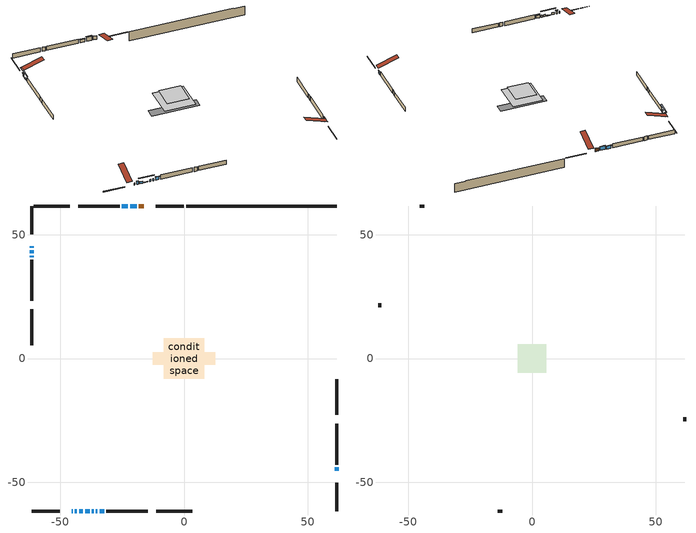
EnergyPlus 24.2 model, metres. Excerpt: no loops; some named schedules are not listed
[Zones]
conditioned space
 floor adiabatic (AdiabaticFloorConstruction): -8.24,-8.24 -8.24,8.24 8.24,8.24 8.24,-8.24 z2.61
 floor foundation (Slab1 construction): -12.71,-2.49 -12.71,2.49 12.71,2.49 12.71,-2.49 z-2.88
 wall outside (RimJoist1 construction): -0.1,61.63 -11.51,61.63 / -61.63,-61.63 -50.23,-61.63 / -61.63,61.63 -61.63,50.23 / 61.63,-61.63 61.63,-50.23 z2.61:2.91
 wall outside (AdiabaticWallConstruction 1): -16.36,61.63 -18.2,61.63 z2.61:4.64
 wall outside (AdiabaticWallConstruction): -45.38,-61.63 -44.99,-61.63 / -42.37,-61.63 -40.84,-61.63 / -37.19,-61.63 -36.5,-61.63 / -35.57,-61.63 -35.01,-61.63 z2.61:3.83; -44.06,-61.63 -43.3,-61.63 z2.61:4.44; -61.63,45.38 -61.63,44.67 z2.61:4.29; -39.92,-61.63 -38.12,-61.63 / -61.63,43.74 -61.63,42.54 z2.61:2.95; 61.63,-45.38 61.63,-43.91 z2.61:4.13; -61.63,41.62 -61.63,40.93 z2.61:3.58; -19.13,61.63 -21.82,61.63 z2.61:4.97; -22.75,61.63 -25.14,61.63 z2.61:4.34; -34.09,-61.63 -32.28,-61.63 z2.61:4.42
 wall outside (Wall1 construction): -26.06,61.63 -42.72,61.63 / -31.35,-61.63 -14.7,-61.63 / -61.63,40 -61.63,23.35 / 61.63,-42.98 61.63,-26.33 z2.61:5.05
 wall outside (Wall3 construction): -46.24,61.63 -60.71,61.63 / -11.18,-61.63 3.29,-61.63 / -61.63,19.83 -61.63,5.36 / 61.63,-22.8 61.63,-8.34 z2.61:5.05
 wall foundation (FoundationWall1 construction): 0.83,61.63,-2.88 0.83,61.63,2.61 55.55,61.63,2.61 55.55,61.63,2.45 61.63,61.63,2.45 61.63,61.63,-2.88
 window (WindowConstruction 8): -45.38,-61.63 -44.99,-61.63 z2.61:3.83
 window (WindowConstruction 5): -44.06,-61.63 -43.3,-61.63 z2.61:4.44
 window (WindowConstruction 6): -61.63,45.38 -61.63,44.67 z2.61:4.29
 window (WindowConstruction 7): -42.37,-61.63 -40.84,-61.63 z2.61:3.83
 window (WindowConstruction 11): -39.92,-61.63 -38.12,-61.63 z2.61:2.95
 window (WindowConstruction 12): -61.63,43.74 -61.63,42.55 z2.61:2.95
 window (WindowConstruction 9): -37.19,-61.63 -36.5,-61.63 z2.61:3.83
 window (WindowConstruction 10): -35.57,-61.63 -35.01,-61.63 z2.61:3.83
 window (WindowConstruction): 61.63,-45.38 61.63,-43.91 z2.61:4.13
 window (WindowConstruction 1): -61.63,41.62 -61.63,40.93 z2.61:3.58
 window (WindowConstruction 2): -19.13,61.63 -21.82,61.63 z2.61:4.97
 window (WindowConstruction 3): -22.75,61.63 -25.14,61.63 z2.61:4.34
 window (WindowConstruction 4): -34.09,-61.63 -32.28,-61.63 z2.61:4.41
 door (Door): -16.36,61.63 -18.2,61.63 z2.61:4.64
 ceiling adiabatic (AdiabaticFloorConstruction): 8.24,-8.24 8.24,8.24 -8.24,8.24 -8.24,-8.24 z2.61
attic - vented
 floor to conditioned space (Floor1 construction Reversed): -5.83,-5.83 -5.83,5.83 5.83,5.83 5.83,-5.83 z5.05
 wall outside (Wall2 construction): -43.65,61.63 -45.31,61.63 / -13.77,-61.63 -12.1,-61.63 / -61.63,22.42 -61.63,20.75 / 61.63,-25.4 61.63,-23.73 z2.61:5.05
 roof outside (Roof1 construction): -15.43,61.63,5.05 -15.43,50.28,8.83 -12.43,50.28,8.83 -12.43,61.63,5.05; -46.31,-61.63,5.05 -46.31,-50.28,8.83 -49.3,-50.28,8.83 -49.3,-61.63,5.05; -61.63,46.31,5.05 -50.28,46.31,8.83 -50.28,49.3,8.83 -61.63,49.3,5.05; 61.63,-46.31,5.05 50.28,-46.31,8.83 50.28,-49.3,8.83 61.63,-49.3,5.05
shading: -43.1,-61.63 -44.26,-61.63 -44.26,-62.05 -43.1,-62.05 z4.64; -61.63,44.47 -61.63,45.58 -62.05,45.58 -62.05,44.47 z4.49; -34.87,-61.63 -43.16,-61.63 -43.16,-62.05 -34.87,-62.05 z6.19; -61.63,39.3 -61.63,46.99 -62.05,46.99 -62.05,39.3 z6.19; 61.63,-43.71 61.63,-45.58 62.05,-45.58 62.05,-43.71 z4.34; -61.63,40.73 -61.63,41.82 -62.05,41.82 -62.05,40.73 z3.78; -22.02,61.63 -18.93,61.63 -18.93,62.05 -22.02,62.05 z5.17; -25.34,61.63 -22.55,61.63 -22.55,62.05 -25.34,62.05 z4.54; -32.08,-61.63 -34.29,-61.63 -34.29,-62.05 -32.08,-62.05 z4.62
[Building]
Building 1: Terrain=Suburbs
[Site:Location]
Victoria Intl AP_BC: Latitude {deg}=48.65; Longitude {deg}=-123.43; Time Zone {hr}=-8; Elevation {m}=20; Keep Site Location Information=Yes
[Site:GroundTemperature:Shallow]
8.05499, 7.06759, 6.98852, 7.45709, 9.33813, 11.2104, 12.8336, 13.8618, 13.9492, 13.1129, 11.5311, 9.71625
[Site:WaterMainsTemperature]
Calculation Method=Schedule; Temperature Schedule=mains temperature schedule
[Material] Roughness=Rough; Thermal Absorptance=0.9
Name | Thickness {m} | Conductivity {W/m-K} | Density {kg/m3} | Specific Heat {J/kg-K} | Solar Absorptance | Visible Absorptance
asphalt or fiberglass shingles | 0.00635 | 0.162714 | 1121.4 | 1465.45 | 0.4 | 0.4
ceiling loosefill ins | 0.254 | 0.0480833 | 16.02 | 1046.75 | 0.7 | 0.7
ceiling stud and cavity | 0.1397 | 0.130704 | 65.682 | 1177.47 | 0.7 | 0.7
concrete 4.0 in. | 0.1016 | 1.803125 | 2242.8 | 837.4 | 0.7 | 0.7
concrete 8.0 in. | 0.2032 | 1.803125 | 2242.8 | 837.4 | 0.7 | 0.7
door material | 0.04445 | 0.053851 | 512.64 | 1214.23 | 0.7 | 0.7
exterior vertical ins | 0.0427865 | 0.029427 | 32.04 | 1214.23 | 0.7 | 0.7
floor covering | 0.0127 | 0.0433444 | 54.468 | 1339.84 | 0.6 | 0.6
floor rigid ins; wall rigid ins 1 | 0.512978 | 0.029427 | 32.04 | 1214.23 | 0.7 | 0.7
floor stud and cavity | 0.1397 | 1.75129 | 37.0049 | 1207.88 | 0.7 | 0.7
furniture material conditioned space 1 | 0.1524 | 0.115458 | 640.8 | 1214.23 | 0.6 | 0.6
gypsum board | 0.0127 | 0.160291 | 801 | 837.4 | 0.6 | 0.6
gypsum board 1 | 0.0127 | 0.160291 | 801 | 837.4 | 0.7 | 0.7
osb sheathing 0.5 in. | 0.0127 | 0.115458 | 512.64 | 1214.23 | 0.7 | 0.7
osb sheathing 0.75 in. | 0.01905 | 0.115458 | 512.64 | 1214.23 | 0.7 | 0.7
osb sheathing 2.0 in. | 0.0508 | 0.115458 | 512.64 | 1214.23 | 0.7 | 0.7
rim joist rigid ins | 0.103632 | 0.029427 | 32.04 | 1214.23 | 0.7 | 0.7
rim joist stud and cavity | 0.0508 | 0.0648927 | 125.044 | 1163.47 | 0.6 | 0.6
wall rigid ins | 0.051816 | 0.029427 | 32.04 | 1214.23 | 0.7 | 0.7
wall stud and cavity | 0.1397 | 0.202397 | 139.0536 | 1170.24 | 0.7 | 0.7
wall stud and cavity 1 | 0.0889 | 6.9971 | 50.32683 | 1063.81 | 0.6 | 0.6
wall stud and cavity 2 | 0.1397 | 0.209472 | 139.0536 | 1170.24 | 0.7 | 0.7
wall stud and cavity 3 | 0.0889 | 0.380278 | 52.3479 | 1209.89 | 0.7 | 0.7
wall stud and cavity 4 | 0.0889 | 0.391764 | 83.0341 | 1211.67 | 0.7 | 0.7
wood siding | 0.0254 | 0.102417 | 544.68 | 1172.36 | 0.4 | 0.4
wood siding 1 | 0.00254 | 0.102417 | 544.68 | 1172.36 | 0.4 | 0.4
wood siding 2; wood siding 3; wood siding 4 | 0.0254 | 0.102417 | 544.68 | 1172.36 | 0.7 | 0.7
[WindowMaterial:SimpleGlazingSystem]
Name | U-Factor {W/m2-K} | Solar Heat Gain Coefficient
WindowMaterial | 2.00888 | 0.64
WindowMaterial 1 | 2.19795 | 0.58
WindowMaterial 10 | 2.76632 | 0.56
WindowMaterial 11 | 3.26144 | 0.43
WindowMaterial 2 | 1.91292 | 0.67
WindowMaterial 3 | 1.94983 | 0.66
WindowMaterial 4 | 1.9697 | 0.65
WindowMaterial 5 | 2.10313 | 0.61
WindowMaterial 6 | 2.126411 | 0.6
WindowMaterial 7 | 2.03386 | 0.63
WindowMaterial 8 | 2.46652 | 0.3
WindowMaterial 9 | 2.77484 | 0.6
[Construction]
AdiabaticFloorConstruction: floor stud and cavity, floor rigid ins, osb sheathing 0.75 in., floor covering
AdiabaticWallConstruction: wood siding 3, wall rigid ins 1, wall stud and cavity 3, gypsum board
AdiabaticWallConstruction 1: wood siding 4, wall rigid ins 1, wall stud and cavity 3, gypsum board
Door: door material
Floor1 construction Reversed: gypsum board, ceiling stud and cavity, ceiling loosefill ins
FoundationWall1 construction: concrete 8.0 in., gypsum board 1
furniture construction conditioned space 1: furniture material conditioned space 1
PartitionWallConstruction: gypsum board, wall stud and cavity 4, gypsum board
RimJoist1 construction: wood siding 2, rim joist rigid ins, osb sheathing 2.0 in., rim joist stud and cavity
Roof1 construction: asphalt or fiberglass shingles
Slab1 construction: concrete 4.0 in.
Wall1 construction: wood siding, wall rigid ins, osb sheathing 0.5 in., wall stud and cavity, gypsum board
Wall2 construction: wood siding 1, wall stud and cavity 1
Wall3 construction: wood siding, wall rigid ins, osb sheathing 0.5 in., wall stud and cavity 2, gypsum board
WindowConstruction: WindowMaterial
WindowConstruction 1: WindowMaterial 1
WindowConstruction 10: WindowMaterial 10
WindowConstruction 11; WindowConstruction 12: WindowMaterial 11
WindowConstruction 2: WindowMaterial 2
WindowConstruction 3: WindowMaterial 3
WindowConstruction 4: WindowMaterial 4
WindowConstruction 5: WindowMaterial 5
WindowConstruction 6: WindowMaterial 6
WindowConstruction 7: WindowMaterial 7
WindowConstruction 8: WindowMaterial 8
WindowConstruction 9: WindowMaterial 9
[Zone] Multiplier=1; Part of Total Floor Area=Yes
Name | Volume {m3}
attic - vented | 83.5168
conditioned space | 1137.6
[Space]
Name | Zone | Volume {m3}
attic - vented 1 | attic - vented | 83.5168
conditioned space 1 | conditioned space | 1137.6
[ZoneInfiltration:EffectiveLeakageArea]
infil attic - vented 1: Zone or Space=attic - vented 1; Schedule=Always On Discrete; Effective Air Leakage Area {cm2}=6040.89; Stack Coefficient=0.000432773; Wind Coefficient=1.40556e-05
[ZoneMixing]
whole house fan mix: Zone or Space=attic - vented; Schedule=Always On Continuous; Design Flow Rate Calculation Method=Flow/Zone; Design Flow Rate {m3/s}=0; Source Zone or Space=conditioned space
[SurfaceProperty:ExposedFoundationPerimeter]
Slab1: Exposed Perimeter Calculation Method=TotalExposedPerimeter; Total Exposed Perimeter {m}=60.809
[InternalMass] Zone or ZoneList=conditioned space; Space or SpaceList=conditioned space 1
Name | Construction | Surface Area {m2}
furniture mass conditioned space 1 | furniture construction conditioned space 1 | 159.36
partition wall mass | PartitionWallConstruction | 398.401
[Lights]
interior lighting: Zone or ZoneList or Space or SpaceList=conditioned space 1; Schedule=interior lighting schedule; Design Level Calculation Method=LightingLevel; Lighting Level {W}=343.2; Return Air Fraction=0; Fraction Radiant=0.6; Fraction Visible=0.2; Fraction Replaceable=1
[People]
occupants: Zone or ZoneList or Space or SpaceList=conditioned space 1; Number of People Schedule=occupants schedule; Number of People Calculation Method=People; Number of People=3; Fraction Radiant=0.314171; Sensible Heat Fraction=0.56303; Activity Level Schedule=occupants activity schedule; Carbon Dioxide Generation Rate {m3/s-W}=0; Enable ASHRAE 55 Comfort Warnings=No; Mean Radiant Temperature Calculation Type=EnclosureAveraged
[ElectricEquipment] Zone or ZoneList or Space or SpaceList=conditioned space 1; Design Level Calculation Method=EquipmentLevel
Name | Schedule | Design Level {W} | Fraction Latent | Fraction Radiant | Fraction Lost
clothes dryer | clothes dryer schedule | 140.772 | 0.015 | 0.081 | 0.85
clothes washer | clothes washer schedule | 32.1985 | 0.03 | 0.162 | 0.7
cooking range | cooking range schedule | 215.147 | 0.08 | 0.432 | 0.2
dishwasher | dishwasher schedule | 66.8632 | 0.3 | 0.18 | 0.4
fridge | fridge schedule | 72.9452 | 0 | 0.6 | 0
mech vent bath fan 0 | mech vent bath fan 0 schedule | 50.2 | 0 | 0 | 1
mech vent bath fan 1 | mech vent bath fan 1 schedule | 50.2 | 0 | 0 | 1
mech vent bath fan 2 | mech vent bath fan 2 schedule | 50.2 | 0 | 0 | 1
mech vent house fan | mech vent house fan schedule | 0 | 0 | 0 | 1
mech vent house fan cfis | mech vent house fan cfis schedule | 0 | 0 | 0 | 0
mech vent range fan 0 | mech vent range fan 0 schedule | 57 | 0 | 0 | 1
mech vent range fan 1 | mech vent range fan 1 schedule | 57 | 0 | 0 | 1
misc plug loads | misc plug loads schedule | 494.7 | 0.045 | 0.513 | 0.1
whole house fan | Always On Discrete | 0 | 0 | 0 | 1
[OtherEquipment] Zone or ZoneList or Space or SpaceList=conditioned space 1; Design Level Calculation Method=EquipmentLevel
Name | Fuel Type | Schedule | Design Level {W} | Fraction Latent | Fraction Radiant | Fraction Lost
clothes dryer 1 | Electricity | clothes dryer schedule | 0 | 0.015 | 0.081 | 0.85
cooking range 1 | Electricity | cooking range schedule | 0 | 0.08 | 0.432 | 0.2
general water use latent | None | general water use schedule | 62.594 | 1 | 0 | 0
general water use sensible | None | general water use schedule | -61.6891 | 0 | 0.6 | 0
mech vent house fan latent load | None | Always On Discrete | 0 | 1 | 0 | 0
mech vent house fan sensible load | None | Always On Discrete | 0 | 0 | 0 | 0
water heater energy adjustment1 | NaturalGas | Always On Discrete | 0.01 | 0 | 0 | 1
[ZoneInfiltration:DesignFlowRate] Zone or ZoneList or Space or SpaceList=conditioned space 1; Schedule=Always On Discrete; Design Flow Rate Calculation Method=Flow/Zone; Design Flow Rate {m3/s}=0
infil flow; natural vent flow; whole house fan flow
[Foundation:Kiva]
Foundation Kiva 1: Initial Indoor Air Temperature {C}=18; Wall Height Above Grade {m}=2.61; Wall Depth Below Slab {m}=0.2032; Custom Block Material Name 1=exterior vertical ins; Custom Block Depth 1 {m}=5.49; Custom Block X Position 1 {m}=0.2159; Custom Block Z Position 1 {m}=0
[Foundation:Kiva:Settings]
Soil Conductivity {W/m-K}=0.849921; Soil Density {kg/m3}=1842.3; Soil Specific Heat {J/kg-K}=418.7; Ground Solar Absorptivity=0.9; Ground Thermal Absorptivity=0.9; Ground Surface Roughness {m}=0.03; Far-Field Width {m}=40; Deep-Ground Boundary Condition=ZeroFlux; Deep-Ground Depth {m}=40; Minimum Cell Dimension {m}=0.2; Maximum Cell Growth Coefficient=3; Simulation Timestep=Timestep
[Exterior:Lights]
exterior lighting: Schedule=exterior lighting schedule; Design Level {W}=75.6
[Schedule:Constant]
Name | Hourly Value
Always On Continuous; mech vent house fan schedule; mech vent house fan cfis schedule; Always On Discrete | 1
occupants activity schedule | 117.228
fridge schedule | 0
[Schedule:Week:Daily]
interior lighting schedule Week Rule - Jan1-Jan27: interior lighting schedule day, interior lighting schedule day, interior lighting schedule day, interior lighting schedule day, interior lighting schedule day, interior lighting schedule day, interior lighting schedule day, interior lighting schedule default day, interior lighting schedule default day, interior lighting schedule default day, interior lighting schedule default day, interior lighting schedule default day
interior lighting schedule Week Rule - Jan28-Feb3: interior lighting schedule day, interior lighting schedule day, interior lighting schedule day, interior lighting schedule day, interior lighting schedule day 1, interior lighting schedule day 1, interior lighting schedule day 1, interior lighting schedule default day, interior lighting schedule default day, interior lighting schedule default day, interior lighting schedule default day, interior lighting schedule default day
interior lighting schedule Week Rule - Feb4-Feb24: interior lighting schedule day 1, interior lighting schedule day 1, interior lighting schedule day 1, interior lighting schedule day 1, interior lighting schedule day 1, interior lighting schedule day 1, interior lighting schedule day 1, interior lighting schedule default day, interior lighting schedule default day, interior lighting schedule default day, interior lighting schedule default day, interior lighting schedule default day
interior lighting schedule Week Rule - Feb25-Mar3: interior lighting schedule day 1, interior lighting schedule day 1, interior lighting schedule day 1, interior lighting schedule day 1, interior lighting schedule day 2, interior lighting schedule day 2, interior lighting schedule day 2, interior lighting schedule default day, interior lighting schedule default day, interior lighting schedule default day, interior lighting schedule default day, interior lighting schedule default day
interior lighting schedule Week Rule - Mar4-Mar31: interior lighting schedule day 2, interior lighting schedule day 2, interior lighting schedule day 2, interior lighting schedule day 2, interior lighting schedule day 2, interior lighting schedule day 2, interior lighting schedule day 2, interior lighting schedule default day, interior lighting schedule default day, interior lighting schedule default day, interior lighting schedule default day, interior lighting schedule default day
interior lighting schedule Week Rule - Apr1-Apr28: interior lighting schedule day 3, interior lighting schedule day 3, interior lighting schedule day 3, interior lighting schedule day 3, interior lighting schedule day 3, interior lighting schedule day 3, interior lighting schedule day 3, interior lighting schedule default day, interior lighting schedule default day, interior lighting schedule default day, interior lighting schedule default day, interior lighting schedule default day
interior lighting schedule Week Rule - Apr29-May5: interior lighting schedule day 3, interior lighting schedule day 3, interior lighting schedule day 4, interior lighting schedule day 4, interior lighting schedule day 4, interior lighting schedule day 4, interior lighting schedule day 4, interior lighting schedule default day, interior lighting schedule default day, interior lighting schedule default day, interior lighting schedule default day, interior lighting schedule default day
interior lighting schedule Week Rule - May6-May26: interior lighting schedule day 4, interior lighting schedule day 4, interior lighting schedule day 4, interior lighting schedule day 4, interior lighting schedule day 4, interior lighting schedule day 4, interior lighting schedule day 4, interior lighting schedule default day, interior lighting schedule default day, interior lighting schedule default day, interior lighting schedule default day, interior lighting schedule default day
interior lighting schedule Week Rule - May27-Jun2: interior lighting schedule day 4, interior lighting schedule day 4, interior lighting schedule day 4, interior lighting schedule day 4, interior lighting schedule day 4, interior lighting schedule day 5, interior lighting schedule day 5, interior lighting schedule default day, interior lighting schedule default day, interior lighting schedule default day, interior lighting schedule default day, interior lighting schedule default day
interior lighting schedule Week Rule - Jun3-Jun30: interior lighting schedule day 5, interior lighting schedule day 5, interior lighting schedule day 5, interior lighting schedule day 5, interior lighting schedule day 5, interior lighting schedule day 5, interior lighting schedule day 5, interior lighting schedule default day, interior lighting schedule default day, interior lighting schedule default day, interior lighting schedule default day, interior lighting schedule default day
interior lighting schedule Week Rule - Jul1-Jul28: interior lighting schedule day 6, interior lighting schedule day 6, interior lighting schedule day 6, interior lighting schedule day 6, interior lighting schedule day 6, interior lighting schedule day 6, interior lighting schedule day 6, interior lighting schedule default day, interior lighting schedule default day, interior lighting schedule default day, interior lighting schedule default day, interior lighting schedule default day
interior lighting schedule Week Rule - Jul29-Aug4: interior lighting schedule day 6, interior lighting schedule day 6, interior lighting schedule day 6, interior lighting schedule day 7, interior lighting schedule day 7, interior lighting schedule day 7, interior lighting schedule day 7, interior lighting schedule default day, interior lighting schedule default day, interior lighting schedule default day, interior lighting schedule default day, interior lighting schedule default day
interior lighting schedule Week Rule - Aug5-Aug25: interior lighting schedule day 7, interior lighting schedule day 7, interior lighting schedule day 7, interior lighting schedule day 7, interior lighting schedule day 7, interior lighting schedule day 7, interior lighting schedule day 7, interior lighting schedule default day, interior lighting schedule default day, interior lighting schedule default day, interior lighting schedule default day, interior lighting schedule default day
interior lighting schedule Week Rule - Aug26-Sep1: interior lighting schedule day 7, interior lighting schedule day 7, interior lighting schedule day 7, interior lighting schedule day 7, interior lighting schedule day 7, interior lighting schedule day 7, interior lighting schedule day 8, interior lighting schedule default day, interior lighting schedule default day, interior lighting schedule default day, interior lighting schedule default day, interior lighting schedule default day
interior lighting schedule Week Rule - Sep2-Sep29: interior lighting schedule day 8, interior lighting schedule day 8, interior lighting schedule day 8, interior lighting schedule day 8, interior lighting schedule day 8, interior lighting schedule day 8, interior lighting schedule day 8, interior lighting schedule default day, interior lighting schedule default day, interior lighting schedule default day, interior lighting schedule default day, interior lighting schedule default day
interior lighting schedule Week Rule - Sep30-Oct6: interior lighting schedule day 8, interior lighting schedule day 9, interior lighting schedule day 9, interior lighting schedule day 9, interior lighting schedule day 9, interior lighting schedule day 9, interior lighting schedule day 9, interior lighting schedule default day, interior lighting schedule default day, interior lighting schedule default day, interior lighting schedule default day, interior lighting schedule default day
interior lighting schedule Week Rule - Oct7-Oct27: interior lighting schedule day 9, interior lighting schedule day 9, interior lighting schedule day 9, interior lighting schedule day 9, interior lighting schedule day 9, interior lighting schedule day 9, interior lighting schedule day 9, interior lighting schedule default day, interior lighting schedule default day, interior lighting schedule default day, interior lighting schedule default day, interior lighting schedule default day
interior lighting schedule Week Rule - Oct28-Nov3: interior lighting schedule day 9, interior lighting schedule day 9, interior lighting schedule day 9, interior lighting schedule day 9, interior lighting schedule day 10, interior lighting schedule day 10, interior lighting schedule day 10, interior lighting schedule default day, interior lighting schedule default day, interior lighting schedule default day, interior lighting schedule default day, interior lighting schedule default day
interior lighting schedule Week Rule - Nov4-Nov24: interior lighting schedule day 10, interior lighting schedule day 10, interior lighting schedule day 10, interior lighting schedule day 10, interior lighting schedule day 10, interior lighting schedule day 10, interior lighting schedule day 10, interior lighting schedule default day, interior lighting schedule default day, interior lighting schedule default day, interior lighting schedule default day, interior lighting schedule default day
interior lighting schedule Week Rule - Nov25-Dec1: interior lighting schedule day 10, interior lighting schedule day 10, interior lighting schedule day 10, interior lighting schedule day 10, interior lighting schedule day 10, interior lighting schedule day 10, interior lighting schedule day 11, interior lighting schedule default day, interior lighting schedule default day, interior lighting schedule default day, interior lighting schedule default day, interior lighting schedule default day
interior lighting schedule Week Rule - Dec2-Dec31: interior lighting schedule day 11, interior lighting schedule day 11, interior lighting schedule day 11, interior lighting schedule day 11, interior lighting schedule day 11, interior lighting schedule day 11, interior lighting schedule day 11, interior lighting schedule default day, interior lighting schedule default day, interior lighting schedule default day, interior lighting schedule default day, interior lighting schedule default day
occupants schedule Week Rule - Jan1-Dec31: occupants schedule day, occupants schedule day, occupants schedule day, occupants schedule day, occupants schedule day, occupants schedule day, occupants schedule day, occupants schedule default day, occupants schedule default day, occupants schedule default day, occupants schedule default day, occupants schedule default day
clothes dryer schedule Week Rule - Jan1-Dec31: clothes dryer schedule day, clothes dryer schedule day, clothes dryer schedule day, clothes dryer schedule day, clothes dryer schedule day, clothes dryer schedule day, clothes dryer schedule day, clothes dryer schedule default day, clothes dryer schedule default day, clothes dryer schedule default day, clothes dryer schedule default day, clothes dryer schedule default day
clothes washer schedule Week Rule - Jan1-Dec31: clothes washer schedule day, clothes washer schedule day, clothes washer schedule day, clothes washer schedule day, clothes washer schedule day, clothes washer schedule day, clothes washer schedule day, clothes washer schedule default day, clothes washer schedule default day, clothes washer schedule default day, clothes washer schedule default day, clothes washer schedule default day
cooking range schedule Week Rule - Jan1-Dec31: cooking range schedule day, cooking range schedule day, cooking range schedule day, cooking range schedule day, cooking range schedule day, cooking range schedule day, cooking range schedule day, cooking range schedule default day, cooking range schedule default day, cooking range schedule default day, cooking range schedule default day, cooking range schedule default day
dishwasher schedule Week Rule - Jan1-Dec31: dishwasher schedule day, dishwasher schedule day, dishwasher schedule day, dishwasher schedule day, dishwasher schedule day, dishwasher schedule day, dishwasher schedule day, dishwasher schedule default day, dishwasher schedule default day, dishwasher schedule default day, dishwasher schedule default day, dishwasher schedule default day
mech vent bath fan 0 schedule Week Rule - Jan1-Dec31: mech vent bath fan 0 schedule day, mech vent bath fan 0 schedule day, mech vent bath fan 0 schedule day, mech vent bath fan 0 schedule day, mech vent bath fan 0 schedule day, mech vent bath fan 0 schedule day, mech vent bath fan 0 schedule day, mech vent bath fan 0 schedule default day, mech vent bath fan 0 schedule default day, mech vent bath fan 0 schedule default day, mech vent bath fan 0 schedule default day, mech vent bath fan 0 schedule default day
mech vent bath fan 1 schedule Week Rule - Jan1-Dec31: mech vent bath fan 1 schedule day, mech vent bath fan 1 schedule day, mech vent bath fan 1 schedule day, mech vent bath fan 1 schedule day, mech vent bath fan 1 schedule day, mech vent bath fan 1 schedule day, mech vent bath fan 1 schedule day, mech vent bath fan 1 schedule default day, mech vent bath fan 1 schedule default day, mech vent bath fan 1 schedule default day, mech vent bath fan 1 schedule default day, mech vent bath fan 1 schedule default day
mech vent bath fan 2 schedule Week Rule - Jan1-Dec31: mech vent bath fan 2 schedule day, mech vent bath fan 2 schedule day, mech vent bath fan 2 schedule day, mech vent bath fan 2 schedule day, mech vent bath fan 2 schedule day, mech vent bath fan 2 schedule day, mech vent bath fan 2 schedule day, mech vent bath fan 2 schedule default day, mech vent bath fan 2 schedule default day, mech vent bath fan 2 schedule default day, mech vent bath fan 2 schedule default day, mech vent bath fan 2 schedule default day
mech vent range fan 0 schedule Week Rule - Jan1-Dec31: mech vent range fan 0 schedule day, mech vent range fan 0 schedule day, mech vent range fan 0 schedule day, mech vent range fan 0 schedule day, mech vent range fan 0 schedule day, mech vent range fan 0 schedule day, mech vent range fan 0 schedule day, mech vent range fan 0 schedule default day, mech vent range fan 0 schedule default day, mech vent range fan 0 schedule default day, mech vent range fan 0 schedule default day, mech vent range fan 0 schedule default day
mech vent range fan 1 schedule Week Rule - Jan1-Dec31: mech vent range fan 1 schedule day, mech vent range fan 1 schedule day, mech vent range fan 1 schedule day, mech vent range fan 1 schedule day, mech vent range fan 1 schedule day, mech vent range fan 1 schedule day, mech vent range fan 1 schedule day, mech vent range fan 1 schedule default day, mech vent range fan 1 schedule default day, mech vent range fan 1 schedule default day, mech vent range fan 1 schedule default day, mech vent range fan 1 schedule default day
misc plug loads schedule Week Rule - Jan1-Dec31: misc plug loads schedule day, misc plug loads schedule day, misc plug loads schedule day, misc plug loads schedule day, misc plug loads schedule day, misc plug loads schedule day, misc plug loads schedule day, misc plug loads schedule default day, misc plug loads schedule default day, misc plug loads schedule default day, misc plug loads schedule default day, misc plug loads schedule default day
general water use schedule Week Rule - Jan1-Dec31: general water use schedule day, general water use schedule day, general water use schedule day, general water use schedule day, general water use schedule day, general water use schedule day, general water use schedule day, general water use schedule default day, general water use schedule default day, general water use schedule default day, general water use schedule default day, general water use schedule default day
exterior lighting schedule Week Rule - Jan1-Jan27: exterior lighting schedule day, exterior lighting schedule day, exterior lighting schedule day, exterior lighting schedule day, exterior lighting schedule day, exterior lighting schedule day, exterior lighting schedule day, exterior lighting schedule default day, exterior lighting schedule default day, exterior lighting schedule default day, exterior lighting schedule default day, exterior lighting schedule default day
exterior lighting schedule Week Rule - Jan28-Feb3: exterior lighting schedule day, exterior lighting schedule day, exterior lighting schedule day, exterior lighting schedule day, exterior lighting schedule day 1, exterior lighting schedule day 1, exterior lighting schedule day 1, exterior lighting schedule default day, exterior lighting schedule default day, exterior lighting schedule default day, exterior lighting schedule default day, exterior lighting schedule default day
exterior lighting schedule Week Rule - Feb4-Feb24: exterior lighting schedule day 1, exterior lighting schedule day 1, exterior lighting schedule day 1, exterior lighting schedule day 1, exterior lighting schedule day 1, exterior lighting schedule day 1, exterior lighting schedule day 1, exterior lighting schedule default day, exterior lighting schedule default day, exterior lighting schedule default day, exterior lighting schedule default day, exterior lighting schedule default day
exterior lighting schedule Week Rule - Feb25-Mar3: exterior lighting schedule day 1, exterior lighting schedule day 1, exterior lighting schedule day 1, exterior lighting schedule day 1, exterior lighting schedule day 2, exterior lighting schedule day 2, exterior lighting schedule day 2, exterior lighting schedule default day, exterior lighting schedule default day, exterior lighting schedule default day, exterior lighting schedule default day, exterior lighting schedule default day
exterior lighting schedule Week Rule - Mar4-Mar31: exterior lighting schedule day 2, exterior lighting schedule day 2, exterior lighting schedule day 2, exterior lighting schedule day 2, exterior lighting schedule day 2, exterior lighting schedule day 2, exterior lighting schedule day 2, exterior lighting schedule default day, exterior lighting schedule default day, exterior lighting schedule default day, exterior lighting schedule default day, exterior lighting schedule default day
exterior lighting schedule Week Rule - Apr1-Apr28: exterior lighting schedule day 3, exterior lighting schedule day 3, exterior lighting schedule day 3, exterior lighting schedule day 3, exterior lighting schedule day 3, exterior lighting schedule day 3, exterior lighting schedule day 3, exterior lighting schedule default day, exterior lighting schedule default day, exterior lighting schedule default day, exterior lighting schedule default day, exterior lighting schedule default day
exterior lighting schedule Week Rule - Apr29-May5: exterior lighting schedule day 3, exterior lighting schedule day 3, exterior lighting schedule day 4, exterior lighting schedule day 4, exterior lighting schedule day 4, exterior lighting schedule day 4, exterior lighting schedule day 4, exterior lighting schedule default day, exterior lighting schedule default day, exterior lighting schedule default day, exterior lighting schedule default day, exterior lighting schedule default day
exterior lighting schedule Week Rule - May6-May26: exterior lighting schedule day 4, exterior lighting schedule day 4, exterior lighting schedule day 4, exterior lighting schedule day 4, exterior lighting schedule day 4, exterior lighting schedule day 4, exterior lighting schedule day 4, exterior lighting schedule default day, exterior lighting schedule default day, exterior lighting schedule default day, exterior lighting schedule default day, exterior lighting schedule default day
exterior lighting schedule Week Rule - May27-Jun2: exterior lighting schedule day 4, exterior lighting schedule day 4, exterior lighting schedule day 4, exterior lighting schedule day 4, exterior lighting schedule day 4, exterior lighting schedule day 5, exterior lighting schedule day 5, exterior lighting schedule default day, exterior lighting schedule default day, exterior lighting schedule default day, exterior lighting schedule default day, exterior lighting schedule default day
exterior lighting schedule Week Rule - Jun3-Jun30: exterior lighting schedule day 5, exterior lighting schedule day 5, exterior lighting schedule day 5, exterior lighting schedule day 5, exterior lighting schedule day 5, exterior lighting schedule day 5, exterior lighting schedule day 5, exterior lighting schedule default day, exterior lighting schedule default day, exterior lighting schedule default day, exterior lighting schedule default day, exterior lighting schedule default day
exterior lighting schedule Week Rule - Jul1-Jul28: exterior lighting schedule day 6, exterior lighting schedule day 6, exterior lighting schedule day 6, exterior lighting schedule day 6, exterior lighting schedule day 6, exterior lighting schedule day 6, exterior lighting schedule day 6, exterior lighting schedule default day, exterior lighting schedule default day, exterior lighting schedule default day, exterior lighting schedule default day, exterior lighting schedule default day
exterior lighting schedule Week Rule - Jul29-Aug4: exterior lighting schedule day 6, exterior lighting schedule day 6, exterior lighting schedule day 6, exterior lighting schedule day 7, exterior lighting schedule day 7, exterior lighting schedule day 7, exterior lighting schedule day 7, exterior lighting schedule default day, exterior lighting schedule default day, exterior lighting schedule default day, exterior lighting schedule default day, exterior lighting schedule default day
exterior lighting schedule Week Rule - Aug5-Aug25: exterior lighting schedule day 7, exterior lighting schedule day 7, exterior lighting schedule day 7, exterior lighting schedule day 7, exterior lighting schedule day 7, exterior lighting schedule day 7, exterior lighting schedule day 7, exterior lighting schedule default day, exterior lighting schedule default day, exterior lighting schedule default day, exterior lighting schedule default day, exterior lighting schedule default day
[Schedule:Year]
interior lighting schedule: interior lighting schedule Week Rule - Jan1-Jan27, 1, 1, 1, 27, interior lighting schedule Week Rule - Jan28-Feb3, 1, 28, 2, 3, interior lighting schedule Week Rule - Feb4-Feb24, 2, 4, 2, 24, interior lighting schedule Week Rule - Feb25-Mar3, 2, 25, 3, 3, interior lighting schedule Week Rule - Mar4-Mar31, 3, 4, 3, 31, interior lighting schedule Week Rule - Apr1-Apr28, 4, 1, 4, 28, interior lighting schedule Week Rule - Apr29-May5, 4, 29, 5, 5, interior lighting schedule Week Rule - May6-May26, 5, 6, 5, 26, interior lighting schedule Week Rule - May27-Jun2, 5, 27, 6, 2, interior lighting schedule Week Rule - Jun3-Jun30, 6, 3, 6, 30, interior lighting schedule Week Rule - Jul1-Jul28, 7, 1, 7, 28, interior lighting schedule Week Rule - Jul29-Aug4, 7, 29, 8, 4, interior lighting schedule Week Rule - Aug5-Aug25, 8, 5, 8, 25, interior lighting schedule Week Rule - Aug26-Sep1, 8, 26, 9, 1, interior lighting schedule Week Rule - Sep2-Sep29, 9, 2, 9, 29, interior lighting schedule Week Rule - Sep30-Oct6, 9, 30, 10, 6, interior lighting schedule Week Rule - Oct7-Oct27, 10, 7, 10, 27, interior lighting schedule Week Rule - Oct28-Nov3, 10, 28, 11, 3, interior lighting schedule Week Rule - Nov4-Nov24, 11, 4, 11, 24, interior lighting schedule Week Rule - Nov25-Dec1, 11, 25, 12, 1, interior lighting schedule Week Rule - Dec2-Dec31, 12, 2, 12, 31
occupants schedule: occupants schedule Week Rule - Jan1-Dec31, 1, 1, 12, 31
clothes dryer schedule: clothes dryer schedule Week Rule - Jan1-Dec31, 1, 1, 12, 31
clothes washer schedule: clothes washer schedule Week Rule - Jan1-Dec31, 1, 1, 12, 31
cooking range schedule: cooking range schedule Week Rule - Jan1-Dec31, 1, 1, 12, 31
dishwasher schedule: dishwasher schedule Week Rule - Jan1-Dec31, 1, 1, 12, 31
mech vent bath fan 0 schedule: mech vent bath fan 0 schedule Week Rule - Jan1-Dec31, 1, 1, 12, 31
mech vent bath fan 1 schedule: mech vent bath fan 1 schedule Week Rule - Jan1-Dec31, 1, 1, 12, 31
mech vent bath fan 2 schedule: mech vent bath fan 2 schedule Week Rule - Jan1-Dec31, 1, 1, 12, 31
mech vent range fan 0 schedule: mech vent range fan 0 schedule Week Rule - Jan1-Dec31, 1, 1, 12, 31
mech vent range fan 1 schedule: mech vent range fan 1 schedule Week Rule - Jan1-Dec31, 1, 1, 12, 31
misc plug loads schedule: misc plug loads schedule Week Rule - Jan1-Dec31, 1, 1, 12, 31
general water use schedule: general water use schedule Week Rule - Jan1-Dec31, 1, 1, 12, 31
exterior lighting schedule: exterior lighting schedule Week Rule - Jan1-Jan27, 1, 1, 1, 27, exterior lighting schedule Week Rule - Jan28-Feb3, 1, 28, 2, 3, exterior lighting schedule Week Rule - Feb4-Feb24, 2, 4, 2, 24, exterior lighting schedule Week Rule - Feb25-Mar3, 2, 25, 3, 3, exterior lighting schedule Week Rule - Mar4-Mar31, 3, 4, 3, 31, exterior lighting schedule Week Rule - Apr1-Apr28, 4, 1, 4, 28, exterior lighting schedule Week Rule - Apr29-May5, 4, 29, 5, 5, exterior lighting schedule Week Rule - May6-May26, 5, 6, 5, 26, exterior lighting schedule Week Rule - May27-Jun2, 5, 27, 6, 2, exterior lighting schedule Week Rule - Jun3-Jun30, 6, 3, 6, 30, exterior lighting schedule Week Rule - Jul1-Jul28, 7, 1, 7, 28, exterior lighting schedule Week Rule - Jul29-Aug4, 7, 29, 8, 4, exterior lighting schedule Week Rule - Aug5-Aug25, 8, 5, 8, 25, exterior lighting schedule Week Rule - Aug26-Sep1, 8, 26, 9, 1, exterior lighting schedule Week Rule - Sep2-Sep29, 9, 2, 9, 29, exterior lighting schedule Week Rule - Sep30-Oct6, 9, 30, 10, 6, exterior lighting schedule Week Rule - Oct7-Oct27, 10, 7, 10, 27, exterior lighting schedule Week Rule - Oct28-Nov3, 10, 28, 11, 3, exterior lighting schedule Week Rule - Nov4-Nov24, 11, 4, 11, 24, exterior lighting schedule Week Rule - Nov25-Dec1, 11, 25, 12, 1, exterior lighting schedule Week Rule - Dec2-Dec31, 12, 2, 12, 31
[Schedule:Compact]
mains temperature schedule: Through: 01/01, For: AllDays, Until: 24:00, 11.3917, Through: 01/02, For: AllDays, Until: 24:00, 11.3578, Through: 01/03, For: AllDays, Until: 24:00, 11.3239, Through: 01/04, For: AllDays, Until: 24:00, 11.2911, Through: 01/05, For: AllDays, Until: 24:00, 11.2594, Through: 01/06, For: AllDays, Until: 24:00, 11.2278, Through: 01/07, For: AllDays, Until: 24:00, 11.1972, Through: 01/08, For: AllDays, Until: 24:00, 11.1672, Through: 01/09, For: AllDays, Until: 24:00, 11.1378, Through: 01/10, For: AllDays, Until: 24:00, 11.1094, Through: 01/11, For: AllDays, Until: 24:00, 11.0817, Through: 01/12, For: AllDays, Until: 24:00, 11.0544, Through: 01/13, For: AllDays, Until: 24:00, 11.0283, Through: 01/14, For: AllDays, Until: 24:00, 11.0028, Through: 01/15, For: AllDays, Until: 24:00, 10.9778, Through: 01/16, For: AllDays, Until: 24:00, 10.9539, Through: 01/17, For: AllDays, Until: 24:00, 10.9311, Through: 01/18, For: AllDays, Until: 24:00, 10.9089, Through: 01/19, For: AllDays, Until: 24:00, 10.8872, Through: 01/20, For: AllDays, Until: 24:00, 10.8661, Through: 01/21, For: AllDays, Until: 24:00, 10.8467, Through: 01/22, For: AllDays, Until: 24:00, 10.8272, Through: 01/23, For: AllDays, Until: 24:00, 10.8089, Through: 01/24, For: AllDays, Until: 24:00, 10.7917, Through: 01/25, For: AllDays, Until: 24:00, 10.775, Through: 01/26, For: AllDays, Until: 24:00, 10.7594, Through: 01/27, For: AllDays, Until: 24:00, 10.7444, Through: 01/28, For: AllDays, Until: 24:00, 10.7306, Through: 01/29, For: AllDays, Until: 24:00, 10.7172, Through: 01/30, For: AllDays, Until: 24:00, 10.705, Through: 01/31, For: AllDays, Until: 24:00, 10.6933, Through: 02/01, For: AllDays, Until: 24:00, 10.6828, Through: 02/02, For: AllDays, Until: 24:00, 10.6733, Through: 02/03, For: AllDays, Until: 24:00, 10.6644, Through: 02/04, For: AllDays, Until: 24:00, 10.6567, Through: 02/05, For: AllDays, Until: 24:00, 10.6494, Through: 02/06, For: AllDays, Until: 24:00, 10.6433, Through: 02/07, For: AllDays, Until: 24:00, 10.6378, Through: 02/08, For: AllDays, Until: 24:00, 10.6333, Through: 02/09, For: AllDays, Until: 24:00, 10.63, Through: 02/10, For: AllDays, Until: 24:00, 10.6272, Through: 02/11, For: AllDays, Until: 24:00, 10.6256, Through: 02/12, For: AllDays, Until: 24:00, 10.625, Through: 02/13, For: AllDays, Until: 24:00, 10.625, Through: 02/14, For: AllDays, Until: 24:00, 10.6256, Through: 02/15, For: AllDays, Until: 24:00, 10.6278, Through: 02/16, For: AllDays, Until: 24:00, 10.63, Through: 02/17, For: AllDays, Until: 24:00, 10.6339, Through: 02/18, For: AllDays, Until: 24:00, 10.6383, Through: 02/19, For: AllDays, Until: 24:00, 10.6439, Through: 02/20, For: AllDays, Until: 24:00, 10.65, Through: 02/21, For: AllDays, Until: 24:00, 10.6572, Through: 02/22, For: AllDays, Until: 24:00, 10.665, Through: 02/23, For: AllDays, Until: 24:00, 10.6739, Through: 02/24, For: AllDays, Until: 24:00, 10.6839, Through: 02/25, For: AllDays, Until: 24:00, 10.6944, Through: 02/26, For: AllDays, Until: 24:00, 10.7056, Through: 02/27, For: AllDays, Until: 24:00, 10.7183, Through: 02/28, For: AllDays, Until: 24:00, 10.7311, Through: 03/01, For: AllDays, Until: 24:00, 10.7456, Through: 03/02, For: AllDays, Until: 24:00, 10.7606, Through: 03/03, For: AllDays, Until: 24:00, 10.7761, Through: 03/04, For: AllDays, Until: 24:00, 10.7928, Through: 03/05, For: AllDays, Until: 24:00, 10.81, Through: 03/06, For: AllDays, Until: 24:00, 10.8283, Through: 03/07, For: AllDays, Until: 24:00, 10.8478, Through: 03/08, For: AllDays, Until: 24:00, 10.8678, Through: 03/09, For: AllDays, Until: 24:00, 10.8883, Through: 03/10, For: AllDays, Until: 24:00, 10.91, Through: 03/11, For: AllDays, Until: 24:00, 10.9322, Through: 03/12, For: AllDays, Until: 24:00, 10.9556, Through: 03/13, For: AllDays, Until: 24:00, 10.9794, Through: 03/14, For: AllDays, Until: 24:00, 11.0044, Through: 03/15, For: AllDays, Until: 24:00, 11.03, Through: 03/16, For: AllDays, Until: 24:00, 11.0561, Through: 03/17, For: AllDays, Until: 24:00, 11.0833, Through: 03/18, For: AllDays, Until: 24:00, 11.1111, Through: 03/19, For: AllDays, Until: 24:00, 11.1394, Through: 03/20, For: AllDays, Until: 24:00, 11.1689, Through: 03/21, For: AllDays, Until: 24:00, 11.1989, Through: 03/22, For: AllDays, Until: 24:00, 11.2294, Through: 03/23, For: AllDays, Until: 24:00, 11.2611, Through: 03/24, For: AllDays, Until: 24:00, 11.2933, Through: 03/25, For: AllDays, Until: 24:00, 11.3261, Through: 03/26, For: AllDays, Until: 24:00, 11.36, Through: 03/27, For: AllDays, Until: 24:00, 11.3939, Through: 03/28, For: AllDays, Until: 24:00, 11.4289, Through: 03/29, For: AllDays, Until: 24:00, 11.4644, Through: 03/30, For: AllDays, Until: 24:00, 11.5006, Through: 03/31, For: AllDays, Until: 24:00, 11.5372, Through: 04/01, For: AllDays, Until: 24:00, 11.5744, Through: 04/02, For: AllDays, Until: 24:00, 11.6128, Through: 04/03, For: AllDays, Until: 24:00, 11.6511, Through: 04/04, For: AllDays, Until: 24:00, 11.6906, Through: 04/05, For: AllDays, Until: 24:00, 11.7306, Through: 04/06, For: AllDays, Until: 24:00, 11.7706, Through: 04/07, For: AllDays, Until: 24:00, 11.8117, Through: 04/08, For: AllDays, Until: 24:00, 11.8528, Through: 04/09, For: AllDays, Until: 24:00, 11.895, Through: 04/10, For: AllDays, Until: 24:00, 11.9372, Through: 04/11, For: AllDays, Until: 24:00, 11.9806, Through: 04/12, For: AllDays, Until: 24:00, 12.0239, Through: 04/13, For: AllDays, Until: 24:00, 12.0678, Through: 04/14, For: AllDays, Until: 24:00, 12.1122, Through: 04/15, For: AllDays, Until: 24:00, 12.1572, Through: 04/16, For: AllDays, Until: 24:00, 12.2022, Through: 04/17, For: AllDays, Until: 24:00, 12.2478, Through: 04/18, For: AllDays, Until: 24:00, 12.2939, Through: 04/19, For: AllDays, Until: 24:00, 12.3406, Through: 04/20, For: AllDays, Until: 24:00, 12.3872, Through: 04/21, For: AllDays, Until: 24:00, 12.435, Through: 04/22, For: AllDays, Until: 24:00, 12.4822, Through: 04/23, For: AllDays, Until: 24:00, 12.5306, Through: 04/24, For: AllDays, Until: 24:00, 12.5783, Through: 04/25, For: AllDays, Until: 24:00, 12.6272, Through: 04/26, For: AllDays, Until: 24:00, 12.6761, Through: 04/27, For: AllDays, Until: 24:00, 12.725, Through: 04/28, For: AllDays, Until: 24:00, 12.7744, Through: 04/29, For: AllDays, Until: 24:00, 12.8244, Through: 04/30, For: AllDays, Until: 24:00, 12.8744, Through: 05/01, For: AllDays, Until: 24:00, 12.9244, Through: 05/02, For: AllDays, Until: 24:00, 12.9744, Through: 05/03, For: AllDays, Until: 24:00, 13.025, Through: 05/04, For: AllDays, Until: 24:00, 13.0761, Through: 05/05, For: AllDays, Until: 24:00, 13.1267, Through: 05/06, For: AllDays, Until: 24:00, 13.1778, Through: 05/07, For: AllDays, Until: 24:00, 13.2289, Through: 05/08, For: AllDays, Until: 24:00, 13.2806, Through: 05/09, For: AllDays, Until: 24:00, 13.3317, Through: 05/10, For: AllDays, Until: 24:00, 13.3833, Through: 05/11, For: AllDays, Until: 24:00, 13.435, Through: 05/12, For: AllDays, Until: 24:00, 13.4861, Through: 05/13, For: AllDays, Until: 24:00, 13.5378, Through: 05/14, For: AllDays, Until: 24:00, 13.5894, Through: 05/15, For: AllDays, Until: 24:00, 13.6411, Through: 05/16, For: AllDays, Until: 24:00, 13.6933, Through: 05/17, For: AllDays, Until: 24:00, 13.745, Through: 05/18, For: AllDays, Until: 24:00, 13.7961, Through: 05/19, For: AllDays, Until: 24:00, 13.8478, Through: 05/20, For: AllDays, Until: 24:00, 13.8994, Through: 05/21, For: AllDays, Until: 24:00, 13.9511, Through: 05/22, For: AllDays, Until: 24:00, 14.0022, Through: 05/23, For: AllDays, Until: 24:00, 14.0533, Through: 05/24, For: AllDays, Until: 24:00, 14.1044, Through: 05/25, For: AllDays, Until: 24:00, 14.1556, Through: 05/26, For: AllDays, Until: 24:00, 14.2061, Through: 05/27, For: AllDays, Until: 24:00, 14.2572, Through: 05/28, For: AllDays, Until: 24:00, 14.3072, Through: 05/29, For: AllDays, Until: 24:00, 14.3578, Through: 05/30, For: AllDays, Until: 24:00, 14.4078, Through: 05/31, For: AllDays, Until: 24:00, 14.4572, Through: 06/01, For: AllDays, Until: 24:00, 14.5072, Through: 06/02, For: AllDays, Until: 24:00, 14.5561, Through: 06/03, For: AllDays, Until: 24:00, 14.6056, Through: 06/04, For: AllDays, Until: 24:00, 14.6539, Through: 06/05, For: AllDays, Until: 24:00, 14.7028, Through: 06/06, For: AllDays, Until: 24:00, 14.7506, Through: 06/07, For: AllDays, Until: 24:00, 14.7983, Through: 06/08, For: AllDays, Until: 24:00, 14.8456, Through: 06/09, For: AllDays, Until: 24:00, 14.8928, Through: 06/10, For: AllDays, Until: 24:00, 14.9394, Through: 06/11, For: AllDays, Until: 24:00, 14.9861, Through: 06/12, For: AllDays, Until: 24:00, 15.0317, Through: 06/13, For: AllDays, Until: 24:00, 15.0772, Through: 06/14, For: AllDays, Until: 24:00, 15.1222, Through: 06/15, For: AllDays, Until: 24:00, 15.1672, Through: 06/16, For: AllDays, Until: 24:00, 15.2111, Through: 06/17, For: AllDays, Until: 24:00, 15.255, Through: 06/18, For: AllDays, Until: 24:00, 15.2978, Through: 06/19, For: AllDays, Until: 24:00, 15.3406, Through: 06/20, For: AllDays, Until: 24:00, 15.3828, Through: 06/21, For: AllDays, Until: 24:00, 15.4244, Through: 06/22, For: AllDays, Until: 24:00, 15.4656, Through: 06/23, For: AllDays, Until: 24:00, 15.5067, Through: 06/24, For: AllDays, Until: 24:00, 15.5467, Through: 06/25, For: AllDays, Until: 24:00, 15.5861, Through: 06/26, For: AllDays, Until: 24:00, 15.625, Through: 06/27, For: AllDays, Until: 24:00, 15.6633, Through: 06/28, For: AllDays, Until: 24:00, 15.7011, Through: 06/29, For: AllDays, Until: 24:00, 15.7378, Through: 06/30, For: AllDays, Until: 24:00, 15.7744, Through: 07/01, For: AllDays, Until: 24:00, 15.8106, Through: 07/02, For: AllDays, Until: 24:00, 15.8456, Through: 07/03, For: AllDays, Until: 24:00, 15.88, Through: 07/04, For: AllDays, Until: 24:00, 15.9139, Through: 07/05, For: AllDays, Until: 24:00, 15.9472, Through: 07/06, For: AllDays, Until: 24:00, 15.9794, Through: 07/07, For: AllDays, Until: 24:00, 16.0117, Through: 07/08, For: AllDays, Until: 24:00, 16.0428, Through: 07/09, For: AllDays, Until: 24:00, 16.0728, Through: 07/10, For: AllDays, Until: 24:00, 16.1028, Through: 07/11, For: AllDays, Until: 24:00, 16.1317, Through: 07/12, For: AllDays, Until: 24:00, 16.16, Through: 07/13, For: AllDays, Until: 24:00, 16.1872, Through: 07/14, For: AllDays, Until: 24:00, 16.2139, Through: 07/15, For: AllDays, Until: 24:00, 16.24, Through: 07/16, For: AllDays, Until: 24:00, 16.265, Through: 07/17, For: AllDays, Until: 24:00, 16.2894, Through: 07/18, For: AllDays, Until: 24:00, 16.3128, Through: 07/19, For: AllDays, Until: 24:00, 16.3356, Through: 07/20, For: AllDays, Until: 24:00, 16.3578, Through: 07/21, For: AllDays, Until: 24:00, 16.3789, Through: 07/22, For: AllDays, Until: 24:00, 16.3994, Through: 07/23, For: AllDays, Until: 24:00, 16.4189, Through: 07/24, For: AllDays, Until: 24:00, 16.4372, Through: 07/25, For: AllDays, Until: 24:00, 16.4556, Through: 07/26, For: AllDays, Until: 24:00, 16.4722, Through: 07/27, For: AllDays, Until: 24:00, 16.4883, Through: 07/28, For: AllDays, Until: 24:00, 16.5039, Through: 07/29, For: AllDays, Until: 24:00, 16.5183, Through: 07/30, For: AllDays, Until: 24:00, 16.5322, Through: 07/31, For: AllDays, Until: 24:00, 16.545, Through: 08/01, For: AllDays, Until: 24:00, 16.5567, Through: 08/02, For: AllDays, Until: 24:00, 16.5678, Through: 08/03, For: AllDays, Until: 24:00, 16.5778, Through: 08/04, For: AllDays, Until: 24:00, 16.5872, Through: 08/05, For: AllDays, Until: 24:00, 16.5956, Through: 08/06, For: AllDays, Until: 24:00, 16.6033, Through: 08/07, For: AllDays, Until: 24:00, 16.61, Through: 08/08, For: AllDays, Until: 24:00, 16.6156, Through: 08/09, For: AllDays, Until: 24:00, 16.6206, Through: 08/10, For: AllDays, Until: 24:00, 16.6244, Through: 08/11, For: AllDays, Until: 24:00, 16.6278, Through: 08/12, For: AllDays, Until: 24:00, 16.63, Through: 08/13, For: AllDays, Until: 24:00, 16.6317, Through: 08/14, For: AllDays, Until: 24:00, 16.6317, Through: 08/15, For: AllDays, Until: 24:00, 16.6317, Through: 08/16, For: AllDays, Until: 24:00, 16.63, Through: 08/17, For: AllDays, Until: 24:00, 16.6278, Through: 08/18, For: AllDays, Until: 24:00, 16.625, Through: 08/19, For: AllDays, Until: 24:00, 16.6211, Through: 08/20, For: AllDays, Until: 24:00, 16.6161, Through: 08/21, For: AllDays, Until: 24:00, 16.61, Through: 08/22, For: AllDays, Until: 24:00, 16.6039, Through: 08/23, For: AllDays, Until: 24:00, 16.5961, Through: 08/24, For: AllDays, Until: 24:00, 16.5878, Through: 08/25, For: AllDays, Until: 24:00, 16.5783, Through: 08/26, For: AllDays, Until: 24:00, 16.5683, Through: 08/27, For: AllDays, Until: 24:00, 16.5572, Through: 08/28, For: AllDays, Until: 24:00, 16.5456, Through: 08/29, For: AllDays, Until: 24:00, 16.5328, Through: 08/30, For: AllDays, Until: 24:00, 16.5189, Through: 08/31, For: AllDays, Until: 24:00, 16.5044, Through: 09/01, For: AllDays, Until: 24:00, 16.4894, Through: 09/02, For: AllDays, Until: 24:00, 16.4733, Through: 09/03, For: AllDays, Until: 24:00, 16.4561, Through: 09/04, For: AllDays, Until: 24:00, 16.4383, Through: 09/05, For: AllDays, Until: 24:00, 16.4194, Through: 09/06, For: AllDays, Until: 24:00, 16.4, Through: 09/07, For: AllDays, Until: 24:00, 16.38, Through: 09/08, For: AllDays, Until: 24:00, 16.3589, Through: 09/09, For: AllDays, Until: 24:00, 16.3367, Through: 09/10, For: AllDays, Until: 24:00, 16.3139, Through: 09/11, For: AllDays, Until: 24:00, 16.2906, Through: 09/12, For: AllDays, Until: 24:00, 16.2661, Through: 09/13, For: AllDays, Until: 24:00, 16.2411, Through: 09/14, For: AllDays, Until: 24:00, 16.215, Through: 09/15, For: AllDays, Until: 24:00, 16.1883, Through: 09/16, For: AllDays, Until: 24:00, 16.1611, Through: 09/17, For: AllDays, Until: 24:00, 16.1328, Through: 09/18, For: AllDays, Until: 24:00, 16.1039, Through: 09/19, For: AllDays, Until: 24:00, 16.0744, Through: 09/20, For: AllDays, Until: 24:00, 16.0439, Through: 09/21, For: AllDays, Until: 24:00, 16.0128, Through: 09/22, For: AllDays, Until: 24:00, 15.9811, Through: 09/23, For: AllDays, Until: 24:00, 15.9489, Through: 09/24, For: AllDays, Until: 24:00, 15.9156, Through: 09/25, For: AllDays, Until: 24:00, 15.8817, Through: 09/26, For: AllDays, Until: 24:00, 15.8472, Through: 09/27, For: AllDays, Until: 24:00, 15.8122, Through: 09/28, For: AllDays, Until: 24:00, 15.7761, Through: 09/29, For: AllDays, Until: 24:00, 15.74, Through: 09/30, For: AllDays, Until: 24:00, 15.7028, Through: 10/01, For: AllDays, Until: 24:00, 15.665, Through: 10/02, For: AllDays, Until: 24:00, 15.6267, Through: 10/03, For: AllDays, Until: 24:00, 15.5878, Through: 10/04, For: AllDays, Until: 24:00, 15.5483, Through: 10/05, For: AllDays, Until: 24:00, 15.5083, Through: 10/06, For: AllDays, Until: 24:00, 15.4678, Through: 10/07, For: AllDays, Until: 24:00, 15.4267, Through: 10/08, For: AllDays, Until: 24:00, 15.385, Through: 10/09, For: AllDays, Until: 24:00, 15.3428, Through: 10/10, For: AllDays, Until: 24:00, 15.3, Through: 10/11, For: AllDays, Until: 24:00, 15.2572, Through: 10/12, For: AllDays, Until: 24:00, 15.2133, Through: 10/13, For: AllDays, Until: 24:00, 15.1694, Through: 10/14, For: AllDays, Until: 24:00, 15.1244, Through: 10/15, For: AllDays, Until: 24:00, 15.0794, Through: 10/16, For: AllDays, Until: 24:00, 15.0339, Through: 10/17, For: AllDays, Until: 24:00, 14.9883, Through: 10/18, For: AllDays, Until: 24:00, 14.9417, Through: 10/19, For: AllDays, Until: 24:00, 14.895, Through: 10/20, For: AllDays, Until: 24:00, 14.8483, Through: 10/21, For: AllDays, Until: 24:00, 14.8006, Through: 10/22, For: AllDays, Until: 24:00, 14.7528, Through: 10/23, For: AllDays, Until: 24:00, 14.705, Through: 10/24, For: AllDays, Until: 24:00, 14.6567, Through: 10/25, For: AllDays, Until: 24:00, 14.6078, Through: 10/26, For: AllDays, Until: 24:00, 14.5589, Through: 10/27, For: AllDays, Until: 24:00, 14.5094, Through: 10/28, For: AllDays, Until: 24:00, 14.46, Through: 10/29, For: AllDays, Until: 24:00, 14.41, Through: 10/30, For: AllDays, Until: 24:00, 14.36, Through: 10/31, For: AllDays, Until: 24:00, 14.31, Through: 11/01, For: AllDays, Until: 24:00, 14.2594, Through: 11/02, For: AllDays, Until: 24:00, 14.2089, Through: 11/03, For: AllDays, Until: 24:00, 14.1578, Through: 11/04, For: AllDays, Until: 24:00, 14.1072, Through: 11/05, For: AllDays, Until: 24:00, 14.0561, Through: 11/06, For: AllDays, Until: 24:00, 14.005, Through: 11/07, For: AllDays, Until: 24:00, 13.9533, Through: 11/08, For: AllDays, Until: 24:00, 13.9022, Through: 11/09, For: AllDays, Until: 24:00, 13.8506, Through: 11/10, For: AllDays, Until: 24:00, 13.7989, Through: 11/11, For: AllDays, Until: 24:00, 13.7472, Through: 11/12, For: AllDays, Until: 24:00, 13.6956, Through: 11/13, For: AllDays, Until: 24:00, 13.6439, Through: 11/14, For: AllDays, Until: 24:00, 13.5922, Through: 11/15, For: AllDays, Until: 24:00, 13.5406, Through: 11/16, For: AllDays, Until: 24:00, 13.4889, Through: 11/17, For: AllDays, Until: 24:00, 13.4372, Through: 11/18, For: AllDays, Until: 24:00, 13.3856, Through: 11/19, For: AllDays, Until: 24:00, 13.3344, Through: 11/20, For: AllDays, Until: 24:00, 13.2828, Through: 11/21, For: AllDays, Until: 24:00, 13.2317, Through: 11/22, For: AllDays, Until: 24:00, 13.1806, Through: 11/23, For: AllDays, Until: 24:00, 13.1294, Through: 11/24, For: AllDays, Until: 24:00, 13.0783, Through: 11/25, For: AllDays, Until: 24:00, 13.0278, Through: 11/26, For: AllDays, Until: 24:00, 12.9772, Through: 11/27, For: AllDays, Until: 24:00, 12.9267, Through: 11/28, For: AllDays, Until: 24:00, 12.8767, Through: 11/29, For: AllDays, Until: 24:00, 12.8267, Through: 11/30, For: AllDays, Until: 24:00, 12.7772, Through: 12/01, For: AllDays, Until: 24:00, 12.7278, Through: 12/02, For: AllDays, Until: 24:00, 12.6783, Through: 12/03, For: AllDays, Until: 24:00, 12.6294, Through: 12/04, For: AllDays, Until: 24:00, 12.5811, Through: 12/05, For: AllDays, Until: 24:00, 12.5328, Through: 12/06, For: AllDays, Until: 24:00, 12.4844, Through: 12/07, For: AllDays, Until: 24:00, 12.4372, Through: 12/08, For: AllDays, Until: 24:00, 12.39, Through: 12/09, For: AllDays, Until: 24:00, 12.3428, Through: 12/10, For: AllDays, Until: 24:00, 12.2967, Through: 12/11, For: AllDays, Until: 24:00, 12.25, Through: 12/12, For: AllDays, Until: 24:00, 12.2044, Through: 12/13, For: AllDays, Until: 24:00, 12.1594, Through: 12/14, For: AllDays, Until: 24:00, 12.1144, Through: 12/15, For: AllDays, Until: 24:00, 12.07, Through: 12/16, For: AllDays, Until: 24:00, 12.0261, Through: 12/17, For: AllDays, Until: 24:00, 11.9828, Through: 12/18, For: AllDays, Until: 24:00, 11.9394, Through: 12/19, For: AllDays, Until: 24:00, 11.8972, Through: 12/20, For: AllDays, Until: 24:00, 11.855, Through: 12/21, For: AllDays, Until: 24:00, 11.8133, Through: 12/22, For: AllDays, Until: 24:00, 11.7728, Through: 12/23, For: AllDays, Until: 24:00, 11.7322, Through: 12/24, For: AllDays, Until: 24:00, 11.6928, Through: 12/25, For: AllDays, Until: 24:00, 11.6533, Through: 12/26, For: AllDays, Until: 24:00, 11.6144, Through: 12/27, For: AllDays, Until: 24:00, 11.5767, Through: 12/28, For: AllDays, Until: 24:00, 11.5389, Through: 12/29, For: AllDays, Until: 24:00, 11.5022, Through: 12/30, For: AllDays, Until: 24:00, 11.4661, Through: 12/31, For: AllDays, Until: 24:00, 11.4306
